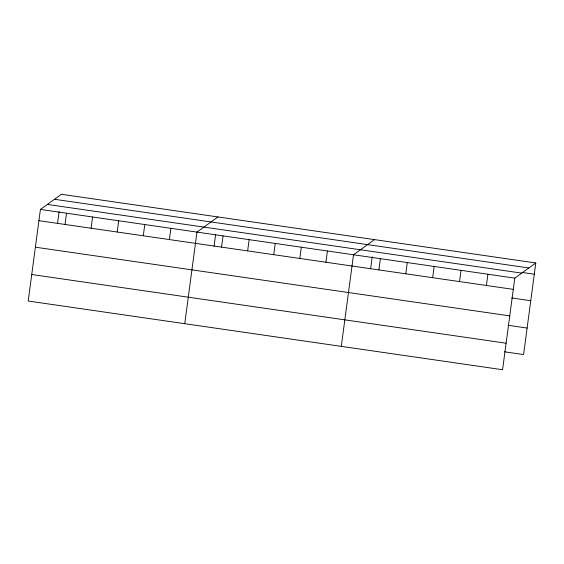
<?xml version="1.0" encoding="UTF-8"?>
<svg xmlns="http://www.w3.org/2000/svg" width="564" height="564" viewBox="0 0 564 564"><rect width="100%" height="100%" fill="white"/><g stroke="black" fill="none" stroke-linecap="round" stroke-linejoin="round"><path stroke-width="0.85" d="M535.8 262.972L61.427 194.277L40.425 209.434L28.2 301.028L502.573 369.723L514.798 278.13L535.8 262.972L523.575 354.566L504.505 351.802M57.528 223.485L59.128 211.507M65.015 224.458L66.51 213.213M91.1 228.237L92.602 216.992M117.192 232.016L118.694 220.771M143.284 235.794L144.786 224.55M169.376 239.573L170.878 228.328M184.745 323.701L196.963 232.1L217.972 216.943M214.073 246.151L215.667 234.18M221.553 247.124L223.055 235.879M247.645 250.902L249.147 239.658M273.737 254.681L275.239 243.436M299.829 258.46L301.331 247.215M325.914 262.239L327.416 250.994M341.291 346.366L353.508 254.773L374.51 239.615M370.618 268.824L372.212 256.846M378.888 269.909L380.39 258.664M405.77 273.801L407.271 262.556M432.651 277.692L434.153 266.448M459.533 281.591L461.035 270.346M486.415 285.483L487.916 274.238M54.496 199.275L528.87 267.971M522.158 272.454L534.298 274.217M47.355 204.429L521.728 273.124M40.425 209.434L514.798 278.13M38.923 220.679L513.296 289.374M511.682 297.968L530.759 300.732M35.384 247.194L509.757 315.889M508.037 325.287L527.114 328.051M31.739 274.513L506.112 343.208"/></g></svg>
